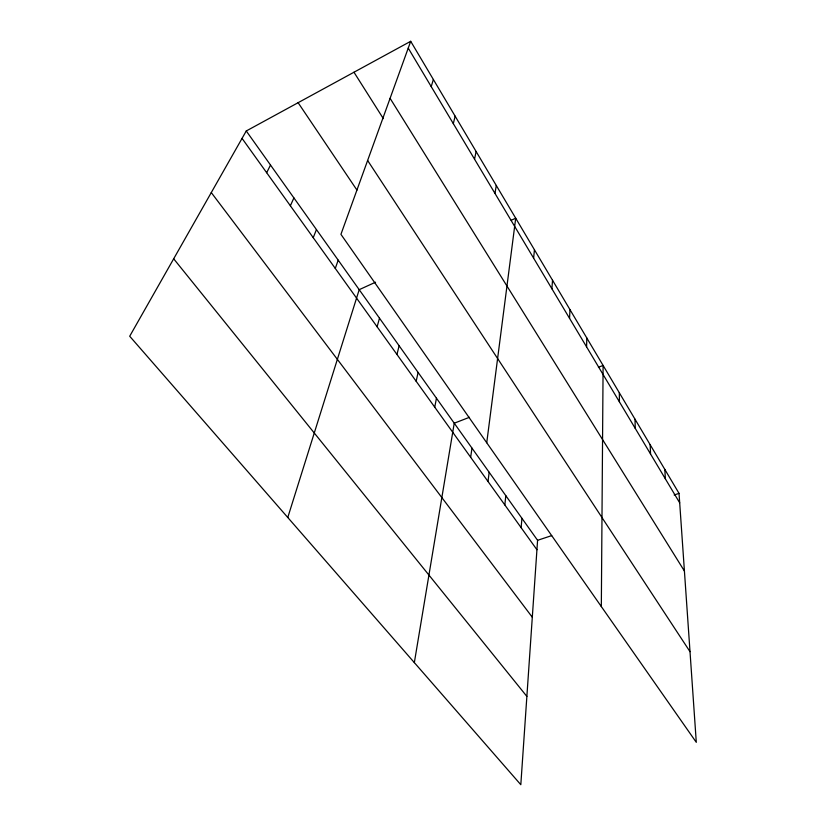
<?xml version="1.0" encoding="UTF-8"?>
<svg xmlns="http://www.w3.org/2000/svg" width="826" height="826" viewBox="0 0 826 826"><rect width="100%" height="100%" fill="white"/><g stroke="black" fill="none" stroke-linecap="round" stroke-linejoin="round"><path stroke-width="1.24" d="M601.328 606.573L603.104 365.453L598.427 367.26M586.584 346.868L586.821 338.01M569.548 318.34L569.971 309.626M246.262 130.973L537.581 540.307L520.814 784.7L129.703 336.234L246.262 130.973L410.698 41.3L679.034 493.37L696.297 742.326L340.931 234.336L410.698 41.3M551.902 288.78L552.522 280.231M521.134 527.68L521.929 518.315M533.617 258.146L534.443 249.782M504.841 504.954L505.801 495.652M488.021 481.496L489.157 472.265M486.731 442.757L515.713 218.219L511.18 220.284M470.665 457.274L471.976 448.126M494.98 193.418L496.271 185.468M414.342 662.617L454.238 423.201L469.467 417.295M434.744 407.177L436.458 398.215M474.547 159.191L476.106 151.488M416.17 381.261L418.09 372.412M453.309 123.611L455.147 116.177M396.965 354.478L399.113 345.753M377.11 326.776L379.495 318.186M431.224 86.616L433.361 79.482M287.778 517.489L359.207 289.668L375.562 282.203M335.284 268.429L338.195 260.159M313.24 237.671L316.441 229.587M290.38 205.788L293.901 197.91M266.664 172.717L270.515 165.066M537.581 540.307L551.696 535.62M674.161 494.98L679.034 493.37M173.677 258.796L526.874 696.411M211.28 192.572L532.305 617.228M242.049 138.376L536.931 549.724M298.114 102.692L356.946 190.083M367.622 160.481L690.009 651.673M353.972 72.234L383.336 118.624M390.089 98.325L684.424 571.055M408.24 48.114L679.695 502.848M664.827 469.436L665.364 478.843M650.155 444.718L650.558 454.042M634.998 419.185L635.256 428.405M619.324 392.773L619.417 401.89"/></g></svg>
